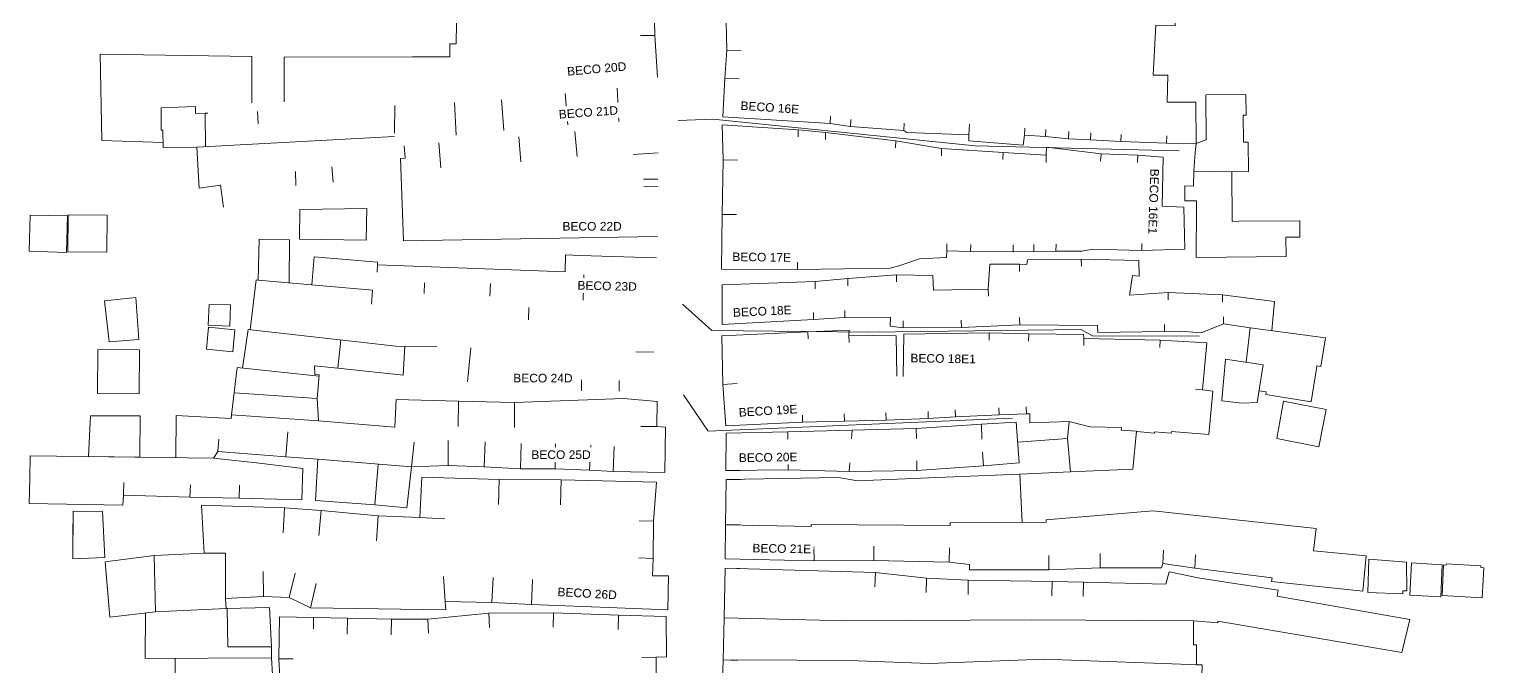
# Model space of a CAD drawing. Extents: x 359101 to 359770, y 7352318 to 7353133.
# Drawn here: x 359184.8 to 359388, y 7352443.1 to 7352532.1 of the extents above; entities that cross this region are included whole.
import ezdxf
from ezdxf.enums import TextEntityAlignment as Align

# ---------------------------------------------------------------- set-up
doc = ezdxf.new("R2010")
doc.units = 0
doc.header["$LTSCALE"] = 2.5
doc.set_wipeout_variables(frame=1)
doc.layers.add('AVT-C3-PRF-TUBULAÇÃO 3D -TUBOS', color=4, linetype='Continuous', lineweight=20)
doc.layers.add('AVT-LT-CAD-ETIQUETA NOME DE RUA', color=4, linetype='Continuous', lineweight=0)
doc.layers.add('AVT-LT-URB-DIVISA TERRENO OU AL PREDIAL', color=7, linetype='Continuous', lineweight=13, true_color=0x5c5c5c)
doc.styles.add('CARIMBO', font='arial.ttf', dxfattribs={"height": 2})

msp = doc.modelspace()

# ---------------------------------------------------------------- linework, layer by layer
at = {"layer": 'AVT-LT-URB-DIVISA TERRENO OU AL PREDIAL', "flags": 128}
for points, elevation in [([(359272.59, 7352525.43), (359272.22, 7352531.22), (359272.15, 7352535.26), (359271.84, 7352541.49)], 1.79), ([(359281.74, 7352519.86), (359282.02, 7352525.27), (359282.27, 7352529.17), (359282.13, 7352535.12), (359282.19, 7352540.42)], 1.84), ([(359272.22, 7352531.22), (359270.23, 7352531.23)], 1.79), ([(359282.27, 7352529.17), (359284.27, 7352529.07)], 1.84), ([(359272.59, 7352525.43), (359272.59, 7352525.43)], 1.79), ([(359282.02, 7352525.27), (359284.02, 7352525.17)], 1.84), ([(359281.56, 7352498.58), (359281.62, 7352506.23), (359281.79, 7352513.88), (359281.66, 7352518.75)], 1.67), ([(359281.79, 7352513.88), (359283.79, 7352513.83)], 1.67), ([(359272.64, 7352511.15), (359270.64, 7352511.18)], 1.69), ([(359272.68, 7352510.16), (359270.68, 7352510.18)], 1.53), ([(359281.62, 7352506.23), (359283.62, 7352506.22)], 1.61), ([(359272.6, 7352503.15), (359237.14, 7352502.54)], 1.53), ([(359281.62, 7352490.88), (359281.65, 7352496.41)], 1.71), ([(359282.13, 7352476.73), (359281.75, 7352482.51), (359281.57, 7352489.28)], 1.56), ([(359281.75, 7352482.51), (359283.75, 7352482.64)], 1.56), ([(359282.14, 7352470.49), (359282.19, 7352475.72)], 1.74), ([(359282.14, 7352470.49), (359284.14, 7352470.47)], 1.74), ([(359274.03, 7352451.04), (359274.14, 7352455.78), (359271.89, 7352455.78), (359271.98, 7352458.22), (359272.05, 7352463.41), (359272.47, 7352468.88)], 1.58), ([(359282.07, 7352458.16), (359282.11, 7352462.9), (359282.18, 7352469.23)], 1.72), ([(359282.18, 7352469.23), (359284.18, 7352469.21)], 1.7), ([(359272.05, 7352463.41), (359270.05, 7352463.44)], 1.58), ([(359282.11, 7352462.9), (359284.11, 7352462.88)], 1.72), ([(359271.98, 7352458.22), (359269.98, 7352458.3)], 1.58), ([(359281.66, 7352439.52), (359281.77, 7352444.03), (359281.92, 7352449.92), (359282.05, 7352456.83)], 1.58), ([(359282.05, 7352456.83), (359284.05, 7352456.8)], 1.58), ([(359281.77, 7352444.03), (359283.77, 7352443.98)], 1.58)]:
    msp.add_lwpolyline(points, dxfattribs=dict(at, elevation=elevation))
at = {"layer": 'AVT-LT-URB-DIVISA TERRENO OU AL PREDIAL', "ltscale": 3, "flags": 128}
for points, elevation in [([(359360.39, 7352500.36), (359360.37, 7352503.06), (359362.32, 7352503.07), (359362.3, 7352505.35), (359353.8, 7352505.28), (359352.88, 7352505.27), (359352.83, 7352512.2), (359355.14, 7352512.22), (359355.11, 7352516.34), (359354.44, 7352516.33), (359354.41, 7352520.08), (359354.81, 7352520.09), (359354.78, 7352523), (359349.17, 7352522.95), (359349.22, 7352516.65), (359347.86, 7352516.13), (359347.81, 7352521.93), (359343.8, 7352521.9), (359343.88, 7352525.7), (359341.84, 7352525.7), (359342.19, 7352532.69), (359344.89, 7352532.56), (359345.17, 7352537.78)], 1.44), ([(359208.26, 7352515.63), (359203.54, 7352515.58), (359203.51, 7352518.02), (359203.3, 7352518.02), (359203.27, 7352521.11), (359208.06, 7352521.29), (359208.09, 7352520.32), (359209.44, 7352520.37)], 1.73), ([(359209.81, 7352520.39), (359209.44, 7352520.37), (359209.46, 7352515.7)], 1.56), ([(359347.88, 7352507.21), (359347.88, 7352508.13), (359346.24, 7352508.14), (359346.25, 7352510.22), (359347.48, 7352510.21), (359347.52, 7352512.28), (359347.68, 7352514.88), (359347.84, 7352516.13), (359343.72, 7352516.2), (359337.34, 7352516.41), (359333.07, 7352516.65), (359330, 7352516.82), (359326.81, 7352517.12), (359323.88, 7352517.3), (359323.68, 7352515.9), (359316.07, 7352516.5), (359316.07, 7352517.35), (359307.45, 7352517.69), (359307.03, 7352517.98), (359299.56, 7352518.51), (359296.71, 7352518.96), (359281.74, 7352519.86)], 1.44), ([(359296.71, 7352518.96), (359296.76, 7352519.96)], 1.44), ([(359299.56, 7352518.51), (359299.61, 7352519.51)], 1.44), ([(359211.99, 7352507.25), (359211.59, 7352510.32), (359208.58, 7352509.93), (359208.26, 7352515.63), (359235.87, 7352517.13)], 1.73), ([(359281.66, 7352518.75), (359292.27, 7352518.06), (359296.07, 7352517.69), (359305.88, 7352516.53), (359312.28, 7352515.44), (359320.88, 7352514.89), (359326.91, 7352514.51), (359326.96, 7352515.63), (359334.56, 7352514.7), (359339.69, 7352514.5), (359343.23, 7352514.24), (359343.08, 7352507.38)], 1.67), ([(359292.27, 7352518.06), (359292.24, 7352517.06)], 1.67), ([(359296.07, 7352517.69), (359296.05, 7352516.69)], 1.67), ([(359307.03, 7352517.98), (359307.08, 7352518.98)], 1.44), ([(359316.07, 7352517.35), (359316.17, 7352518.84)], 1.44), ([(359323.88, 7352517.3), (359323.93, 7352518.3)], 1.44), ([(359326.81, 7352517.12), (359326.86, 7352518.12)], 1.44), ([(359330, 7352516.82), (359330.05, 7352517.81)], 1.44), ([(359333.07, 7352516.65), (359333.12, 7352517.65)], 1.44), ([(359337.34, 7352516.41), (359337.37, 7352517.41)], 1.44), ([(359343.72, 7352516.2), (359343.73, 7352517.2)], 1.44), ([(359305.88, 7352516.53), (359305.85, 7352515.53)], 1.56), ([(359312.28, 7352515.44), (359312.26, 7352514.44)], 1.4), ([(359320.88, 7352514.89), (359320.85, 7352513.89)], 1.67), ([(359326.91, 7352514.51), (359326.88, 7352513.51)], 1.61), ([(359334.56, 7352514.7), (359334.5, 7352513.7)], 1.63), ([(359339.69, 7352514.5), (359339.66, 7352513.5)], 1.67), ([(359347.52, 7352512.28), (359352.83, 7352512.18)], 1.44), ([(359222.67, 7352506.94), (359222.6, 7352502.78), (359231.92, 7352502.63), (359231.99, 7352507.07), (359222.67, 7352506.94)], 1.84), ([(359346.14, 7352507.28), (359346.28, 7352501.39), (359340.24, 7352501.19), (359333.42, 7352501.37), (359331.94, 7352501.12), (359328.25, 7352501.1), (359325.15, 7352501.06), (359322.27, 7352501.01), (359316.32, 7352501.05), (359313, 7352501.16), (359312.95, 7352500.23), (359309.19, 7352500.05), (359306.31, 7352499.06), (359305.1, 7352498.75), (359292.14, 7352498.56), (359281.56, 7352498.58)], 1.88), ([(359343.08, 7352507.38), (359346.14, 7352507.28)], 1.67), ([(359360.39, 7352500.36), (359347.82, 7352500.25), (359347.88, 7352507.21)], 1.44), ([(359313, 7352501.16), (359313.04, 7352502.16)], 1.6), ([(359316.32, 7352501.05), (359316.35, 7352502.05)], 1.67), ([(359322.27, 7352501.01), (359322.3, 7352502.01)], 1.45), ([(359325.15, 7352501.06), (359325.18, 7352502.06)], 1.51), ([(359328.25, 7352501.1), (359328.28, 7352502.1)], 1.45), ([(359340.24, 7352501.19), (359340.27, 7352502.19)], 1.69), ([(359281.65, 7352496.41), (359294.64, 7352496.87), (359299.19, 7352497.28), (359305.99, 7352497.81), (359311.06, 7352497.72), (359311.14, 7352495.68), (359318.81, 7352495.83), (359319.04, 7352499.28), (359323.15, 7352499.28), (359324.2, 7352499.24), (359324.28, 7352499.9), (359331.79, 7352500), (359339.84, 7352499.83), (359339.89, 7352497.62), (359338.94, 7352497.7), (359338.52, 7352494.97), (359343.92, 7352495.34), (359351.51, 7352495.02)], 1.71), ([(359292.14, 7352498.56), (359292.14, 7352499.56)], 1.49), ([(359323.15, 7352499.28), (359323.17, 7352498.28)], 1.47), ([(359331.79, 7352500), (359331.81, 7352499.01)], 1.61), ([(359294.64, 7352496.87), (359294.65, 7352495.87)], 1.41), ([(359299.19, 7352497.28), (359299.2, 7352496.28)], 1.47), ([(359305.99, 7352497.81), (359306, 7352496.81)], 1.54), ([(359232.8, 7352495.68), (359232.65, 7352493.72)], 1.53), ([(359318.81, 7352495.83), (359318.82, 7352494.83)], 1.67), ([(359343.92, 7352495.34), (359343.93, 7352494.34)], 1.52), ([(359351.51, 7352495.02), (359351.53, 7352494.02)], 1.32), ([(359351.51, 7352495.02), (359358.77, 7352494.08), (359358.43, 7352490.02)], 1.32), ([(359200.16, 7352488.77), (359199.73, 7352494.64), (359195.39, 7352494.16), (359196.02, 7352488.47)], 2.19), ([(359298.77, 7352491.85), (359298.77, 7352492.85)], 1.39), ([(359306.94, 7352490.39), (359305.08, 7352490.62), (359305.17, 7352491.88), (359298.77, 7352491.85), (359294.39, 7352491.57), (359281.62, 7352490.88)], 1.5), ([(359294.39, 7352491.57), (359294.39, 7352492.57)], 1.42), ([(359306.94, 7352490.39), (359306.93, 7352491.39)], 1.36), ([(359354.82, 7352485.62), (359355.4, 7352490.43), (359351.67, 7352490.95), (359348.56, 7352489.72), (359345.65, 7352489.93), (359343.4, 7352489.89), (359334.09, 7352489.77), (359334.04, 7352490.75), (359323.2, 7352490.85), (359315.05, 7352490.46), (359306.94, 7352490.39)], 1.47), ([(359315.05, 7352490.46), (359315, 7352491.46)], 1.31), ([(359323.2, 7352490.85), (359323.18, 7352491.85)], 1.27), ([(359343.4, 7352489.89), (359343.41, 7352490.89)], 1.47), ([(359351.67, 7352490.95), (359351.67, 7352491.94)], 1.47), ([(359200.16, 7352488.77), (359196.02, 7352488.47)], 2.19), ([(359281.57, 7352489.28), (359293.62, 7352489.86), (359299.36, 7352490.08), (359299.34, 7352489.38), (359305.96, 7352489.31), (359306.03, 7352483.65)], 1.56), ([(359293.62, 7352489.86), (359293.67, 7352488.86)], 1.32), ([(359299.34, 7352489.38), (359299.38, 7352488.38)], 1.56), ([(359306.91, 7352483.63), (359307, 7352489.52), (359318.92, 7352489.7), (359324.45, 7352489.57), (359332.09, 7352489.46), (359332.16, 7352488.94), (359342.8, 7352488.67), (359349.34, 7352488.32), (359348.74, 7352481.73), (359350.18, 7352481.56)], 1.5), ([(359318.92, 7352489.7), (359318.92, 7352488.7)], 1.26), ([(359324.45, 7352489.57), (359324.42, 7352488.57)], 1.22), ([(359332.16, 7352488.94), (359332.14, 7352487.94)], 1.36), ([(359342.8, 7352488.67), (359342.76, 7352487.67)], 1.5), ([(359237.07, 7352483.79), (359237.31, 7352487.85)], 1.59), ([(359351.48, 7352480.84), (359351.42, 7352480.23), (359354.28, 7352479.87), (359356.37, 7352480), (359357.21, 7352485.26)], 1.47), ([(359351.48, 7352480.84), (359351.95, 7352486.05), (359357.21, 7352485.26)], 1.47), ([(359339.53, 7352475.93), (359342, 7352475.72), (359342.01, 7352475.89), (359344.37, 7352475.7), (359344.39, 7352475.93), (359349.59, 7352475.5), (359350.18, 7352481.56)], 1.7), ([(359348.74, 7352481.73), (359347.75, 7352481.84)], 1.49), ([(359304.54, 7352477.52), (359304.52, 7352478.52)], 1.39), ([(359310.41, 7352477.75), (359310.39, 7352478.75)], 1.39), ([(359314.22, 7352477.98), (359314.19, 7352478.98)], 1.39), ([(359320.32, 7352478.24), (359320.3, 7352479.24)], 1.37), ([(359324.15, 7352478.39), (359324.12, 7352479.39)], 1.39), ([(359324.15, 7352478.39), (359320.32, 7352478.24), (359314.22, 7352477.98), (359310.41, 7352477.75), (359304.54, 7352477.52), (359298.73, 7352477.39), (359292.87, 7352477.23), (359282.13, 7352476.73)], 1.39), ([(359282.19, 7352475.72), (359290.82, 7352475.87), (359299.79, 7352476.11), (359308.74, 7352476.33), (359317.86, 7352476.95), (359322.69, 7352477.22)], 1.6), ([(359292.87, 7352477.23), (359292.85, 7352478.23)], 1.39), ([(359298.73, 7352477.39), (359298.7, 7352478.39)], 1.39), ([(359317.86, 7352476.95), (359317.92, 7352474.87)], 1.27), ([(359323.13, 7352471.54), (359322.69, 7352477.22)], 1.4), ([(359324.15, 7352478.39), (359324.59, 7352478.4), (359324.62, 7352477.16), (359330.1, 7352477.31), (359329.85, 7352474.98)], 1.39), ([(359330.29, 7352470.3), (359339.01, 7352470.69), (359339.53, 7352475.96), (359337.38, 7352476.1), (359337.4, 7352476.47), (359332.97, 7352476.58), (359330.1, 7352477.31)], 1.7), ([(359290.83, 7352474.87), (359290.82, 7352475.87)], 1.52), ([(359299.7, 7352474.9), (359299.79, 7352476.11)], 1.57), ([(359308.76, 7352474.97), (359308.74, 7352476.33)], 1.49), ([(359323.23, 7352469.99), (359330.29, 7352470.3), (359329.85, 7352474.98), (359322.9, 7352474.46)], 1.7), ([(359318.13, 7352471.12), (359318.02, 7352473.05)], 1.65), ([(359323.13, 7352471.54), (359318.13, 7352471.12), (359308.85, 7352470.49), (359299.37, 7352470.35), (359290.86, 7352470.56), (359282.14, 7352470.49)], 1.84), ([(359290.86, 7352470.56), (359290.86, 7352471.56)], 1.83), ([(359299.37, 7352470.35), (359299.46, 7352471.55)], 1.77), ([(359308.85, 7352470.49), (359308.82, 7352471.85)], 1.66), ([(359282.18, 7352469.23), (359297.84, 7352469.49), (359300.58, 7352469.04), (359310.52, 7352469.47), (359323.23, 7352469.99)], 1.7), ([(359323.23, 7352469.99), (359323.54, 7352463.24)], 1.7), ([(359282.11, 7352462.9), (359294.09, 7352462.68), (359294.09, 7352462.97), (359313.47, 7352462.82), (359313.47, 7352463.16), (359326.89, 7352463.27), (359326.87, 7352463.59), (359341.82, 7352464.88), (359364.58, 7352462.41), (359364.24, 7352459.28), (359371.58, 7352458.57), (359371.11, 7352453.66), (359358.38, 7352455.01), (359358.44, 7352455.5), (359347.64, 7352456.86)], 1.72), ([(359294.47, 7352457.87), (359294.46, 7352459.87)], 1.45), ([(359302.83, 7352457.91), (359302.83, 7352459.91)], 1.45), ([(359313.36, 7352457.67), (359313.37, 7352459.67)], 1.45), ([(359327.26, 7352456.62), (359327.25, 7352458.61)], 1.45), ([(359334.45, 7352456.92), (359334.45, 7352458.92)], 1.45), ([(359343.17, 7352457.5), (359343.27, 7352459.35)], 1.45), ([(359347.64, 7352456.86), (359347.74, 7352458.71)], 1.45), ([(359282.05, 7352456.83), (359303.04, 7352456.26), (359310.17, 7352455.44), (359316.01, 7352455.17), (359327.71, 7352454.98), (359332.09, 7352454.88), (359343.59, 7352454.62), (359344.07, 7352456.34), (359348.37, 7352455.45)], 1.58), ([(359347.64, 7352456.86), (359343.17, 7352457.5), (359342.99, 7352456.89), (359334.45, 7352456.92), (359327.26, 7352456.62), (359316.17, 7352456.62), (359316.17, 7352457.38), (359313.36, 7352457.67), (359302.83, 7352457.91), (359294.47, 7352457.87), (359282.07, 7352458.16)], 1.45), ([(359303.04, 7352456.26), (359302.96, 7352454.26)], 1.47), ([(359310.17, 7352455.44), (359310.13, 7352453.44)], 1.53), ([(359316.01, 7352455.17), (359316.01, 7352453.17)], 1.58), ([(359327.71, 7352454.98), (359327.68, 7352452.98)], 1.57), ([(359332.09, 7352454.88), (359332.06, 7352452.88)], 1.58), ([(359281.92, 7352449.92), (359299.03, 7352449.48), (359324.91, 7352449.62), (359347.46, 7352449.49)], 1.58), ([(359281.77, 7352444.03), (359292.07, 7352443.99), (359299.43, 7352443.96), (359310.54, 7352443.54), (359326.59, 7352444.16), (359348.28, 7352443.36)], 1.58)]:
    msp.add_lwpolyline(points, dxfattribs=dict(at, elevation=elevation))
for points in [[(359220.46, 7352521.97), (359220.48, 7352528.22), (359238.4, 7352528.23), (359243.61, 7352528.24), (359243.6, 7352530.07), (359244.48, 7352530.07), (359244.59, 7352535.86)], [(359215.96, 7352521.83), (359215.94, 7352528.28), (359194.75, 7352528.61), (359194.98, 7352516.57), (359203.53, 7352516.3)], [(359237.23, 7352515.84), (359237.37, 7352514.08), (359236.7, 7352514.03), (359237.14, 7352502.54)], [(359184.98, 7352506.15), (359184.84, 7352501.1), (359190.05, 7352500.95), (359190.2, 7352506.04), (359184.98, 7352506.15)], [(359190.31, 7352506.2), (359195.75, 7352506.14), (359195.7, 7352500.98), (359190.25, 7352501.03), (359190.31, 7352506.2)], [(359214.65, 7352484.79), (359215.43, 7352490.17), (359215.71, 7352490.14), (359216.54, 7352497.1), (359216.81, 7352497.07), (359216.99, 7352502.77)], [(359221.17, 7352496.69), (359221.19, 7352502.7), (359216.99, 7352502.77)], [(359261.79, 7352500.53), (359259.77, 7352500.6), (359259.69, 7352498.23), (359233.51, 7352499.19), (359233.52, 7352499.57), (359224.64, 7352500.31), (359224.32, 7352496.42)], [(359233.51, 7352499.19), (359233.47, 7352498.18)], [(359216.81, 7352497.07), (359232.8, 7352495.68)], [(359209.97, 7352493.66), (359209.86, 7352490.76), (359212.88, 7352490.65), (359212.99, 7352493.6), (359209.97, 7352493.66)], [(359209.62, 7352487.43), (359209.91, 7352490.49), (359213.58, 7352490.14), (359213.28, 7352487.06), (359209.62, 7352487.43)], [(359215.43, 7352490.17), (359236.07, 7352487.86), (359241.79, 7352487.78)], [(359356.63, 7352481.59), (359357.63, 7352481.45), (359357.58, 7352481.09), (359363.91, 7352480.07), (359364.66, 7352484.75), (359364.71, 7352485.08), (359365.27, 7352485), (359365.91, 7352488.99), (359355.4, 7352490.43)], [(359225.27, 7352477.41), (359213.12, 7352478.28), (359213.92, 7352484.87), (359225.32, 7352483.64)], [(359360.04, 7352480.18), (359366, 7352479.01), (359364.98, 7352473.8), (359359.1, 7352474.95), (359360.04, 7352480.18)], [(359193.14, 7352472.43), (359193.41, 7352478.11), (359200.37, 7352478.11), (359200.29, 7352472.34), (359193.14, 7352472.43)], [(359213.12, 7352478.28), (359213.08, 7352477.73), (359205.4, 7352478.19), (359205.33, 7352472.27)], [(359211.22, 7352473.15), (359211.36, 7352474.88)], [(359190.99, 7352464.8), (359190.93, 7352458.14), (359195.41, 7352458.35)], [(359196.1, 7352449.99), (359202.48, 7352450.76), (359202.29, 7352458.61)], [(359371.98, 7352458.12), (359371.82, 7352453.44), (359376.69, 7352453.28), (359376.71, 7352453.71), (359377.25, 7352453.69), (359377.22, 7352457.69), (359371.98, 7352458.12)], [(359377.93, 7352457.58), (359377.68, 7352453.07), (359382, 7352452.83), (359382.21, 7352457.32), (359377.93, 7352457.58)], [(359382.4, 7352457.31), (359382.21, 7352453.02), (359387.8, 7352452.72), (359388.03, 7352456.92), (359387.6, 7352456.95), (359387.61, 7352457.2), (359382.79, 7352457.45), (359382.78, 7352457.29), (359382.4, 7352457.31)], [(359363.18, 7352422.49), (359363.36, 7352426.84), (359359.99, 7352426.98), (359357.85, 7352427.06), (359357.89, 7352429.77), (359357.98, 7352436.63), (359353.05, 7352436.7), (359351.12, 7352436), (359351.13, 7352435.33), (359348.87, 7352435.31), (359348.47, 7352435.31), (359348.67, 7352443.35), (359347.89, 7352443.37), (359347.89, 7352446.13), (359347.46, 7352446.13), (359347.46, 7352449.49), (359350.87, 7352449.24), (359350.89, 7352449.46), (359376.58, 7352445.09), (359377.69, 7352449.68), (359359.16, 7352452.95), (359359.28, 7352453.76), (359348.37, 7352455.45)], [(359201.1, 7352450.6), (359201.03, 7352444.23), (359218.68, 7352444.31)], [(359202.48, 7352450.76), (359212.34, 7352451.22)], [(359218.65, 7352445.89), (359212.61, 7352445.88), (359212.51, 7352451.22)], [(359218.97, 7352439.7), (359205.27, 7352439.33), (359205.25, 7352444.25)]]:
    msp.add_lwpolyline(points, dxfattribs=at)
at = {"layer": 'AVT-LT-URB-DIVISA TERRENO OU AL PREDIAL', "flags": 128}
for points in [[(359267.22, 7352519.23), (359266.97, 7352523.87)], [(359235.85, 7352517.61), (359235.9, 7352521.45)], [(359244.48, 7352517.31), (359244.23, 7352521.89)], [(359251.16, 7352517.98), (359250.82, 7352522.25)], [(359260.1, 7352518.73), (359259.71, 7352523.14)], [(359216.75, 7352520.63), (359216.82, 7352518.88)], [(359261.06, 7352517.82), (359261.39, 7352514.33)], [(359242.07, 7352516.24), (359242.34, 7352512.75)], [(359253.26, 7352517.09), (359253.52, 7352513.6)], [(359272.71, 7352514.83), (359269.22, 7352514.62)], [(359222.11, 7352510.3), (359222.03, 7352512.24)], [(359227.29, 7352510.77), (359227.13, 7352512.9)], [(359272.46, 7352500.17), (359261.79, 7352500.53)], [(359262.24, 7352494.29), (359262.34, 7352497.79)], [(359240.02, 7352495.22), (359240.08, 7352496.67)], [(359249.2, 7352494.84), (359249.27, 7352496.59)], [(359254.64, 7352493.27), (359254.58, 7352491.52)], [(359227.96, 7352484.79), (359228.36, 7352488.73)], [(359246.08, 7352482.88), (359246.53, 7352487.61)], [(359272.1, 7352487), (359269.58, 7352487.05)], [(359273.71, 7352476.56), (359272.52, 7352476.64), (359272.57, 7352480.12), (359267.91, 7352480.52), (359252.61, 7352480), (359244.83, 7352480.15), (359236.09, 7352480.39), (359235.94, 7352476.54), (359225.27, 7352477.41), (359225.08, 7352480.53), (359225.34, 7352483.84), (359224.74, 7352483.88), (359224.71, 7352485.12), (359227.96, 7352484.79), (359237.07, 7352483.79)], [(359261.98, 7352481.63), (359261.98, 7352483.13)], [(359267.24, 7352481.56), (359267.27, 7352483.06)], [(359225.08, 7352480.53), (359213.49, 7352481.35)], [(359244.83, 7352480.15), (359244.77, 7352476.65)], [(359252.61, 7352480), (359252.63, 7352476.5)], [(359272.52, 7352476.64), (359270.27, 7352476.64)], [(359273.61, 7352470.21), (359273.71, 7352476.56)], [(359220.7, 7352472.38), (359220.96, 7352475.87)], [(359238.24, 7352470.98), (359238.64, 7352474.46)], [(359243.39, 7352471.19), (359243.39, 7352474.69)], [(359248.4, 7352470.98), (359248.54, 7352474.48)], [(359273.61, 7352470.21), (359266.43, 7352470.35), (359263.09, 7352470.55), (359258.29, 7352470.74), (359253.48, 7352470.74), (359248.4, 7352470.98), (359243.39, 7352471.19), (359238.24, 7352470.98), (359237.58, 7352465.28), (359233.11, 7352465.7), (359224.85, 7352466.3), (359225.17, 7352472.07), (359220.7, 7352472.38), (359211.22, 7352473.15), (359210.61, 7352472.2), (359216.59, 7352471.57), (359223.08, 7352470.76), (359222.94, 7352466.41), (359214.16, 7352466.64), (359207.31, 7352466.75), (359198, 7352467.06), (359197.95, 7352465.66), (359184.86, 7352465.87), (359184.92, 7352469.37)], [(359184.92, 7352469.37), (359184.97, 7352472.53), (359210.61, 7352472.2)], [(359253.48, 7352470.74), (359253.56, 7352474.24)], [(359258.29, 7352470.74), (359258.36, 7352474.23)], [(359263.09, 7352470.55), (359263.29, 7352474.04)], [(359266.43, 7352470.35), (359266.56, 7352473.85)], [(359225.17, 7352472.07), (359238.24, 7352470.98)], [(359233.11, 7352465.7), (359233.59, 7352471.37)], [(359195.44, 7352457.75), (359202.29, 7352458.61), (359209.28, 7352458.95), (359208.91, 7352465.65), (359220.51, 7352465.28), (359225.62, 7352464.89), (359233.59, 7352464.18), (359239.4, 7352463.91), (359239.71, 7352469.58), (359250.49, 7352469.25), (359259.15, 7352469.18), (359272.47, 7352468.88)], [(359198, 7352467.06), (359198.06, 7352468.81)], [(359207.31, 7352466.75), (359207.37, 7352468.5)], [(359214.16, 7352466.64), (359214.24, 7352468.46)], [(359250.49, 7352469.25), (359250.42, 7352465.75)], [(359259.15, 7352469.18), (359259.06, 7352465.68)], [(359190.96, 7352461.3), (359190.99, 7352464.8), (359195.11, 7352464.77), (359195.41, 7352458.35)], [(359220.51, 7352465.28), (359220.32, 7352461.78)], [(359225.62, 7352464.89), (359225.31, 7352461.4)], [(359233.59, 7352464.18), (359233.36, 7352460.69)], [(359239.4, 7352463.91), (359242.9, 7352463.75)], [(359209.28, 7352458.95), (359212.29, 7352458.94)], [(359212.27, 7352452.62), (359212.29, 7352458.94)], [(359195.44, 7352457.75), (359196.1, 7352449.99)], [(359217.57, 7352452.88), (359217.55, 7352456.38)], [(359221.14, 7352452.75), (359221.98, 7352456.15)], [(359224.15, 7352451.31), (359224.95, 7352454.71)], [(359242.95, 7352452.22), (359242.72, 7352455.71)], [(359249.49, 7352452.05), (359249.67, 7352455.55)], [(359255.03, 7352451.77), (359255.16, 7352455.27)], [(359274.03, 7352451.04), (359255.03, 7352451.77), (359249.49, 7352452.05), (359242.95, 7352452.22), (359243.03, 7352451.03), (359224.15, 7352451.31), (359221.14, 7352452.75), (359217.57, 7352452.88), (359212.27, 7352452.62), (359212.34, 7352451.22), (359218.41, 7352451.35), (359218.69, 7352445.89), (359218.68, 7352444.31), (359218.97, 7352439.7)], [(359219.96, 7352439.77), (359219.74, 7352444.17), (359219.79, 7352450.04), (359224.57, 7352449.95), (359229.33, 7352449.85), (359235.44, 7352449.72), (359240.51, 7352449.74), (359249.05, 7352450.56), (359258.08, 7352450.6), (359267.17, 7352450.31), (359273.8, 7352450.12), (359273.88, 7352444.45), (359272.41, 7352444.42), (359272.48, 7352436.89)], [(359249.05, 7352450.56), (359249.15, 7352448.56)], [(359258.08, 7352450.6), (359258.05, 7352448.6)], [(359267.17, 7352450.31), (359267.11, 7352448.31)], [(359224.57, 7352449.95), (359224.54, 7352448.4)], [(359229.33, 7352449.85), (359229.28, 7352447.63)], [(359235.44, 7352449.72), (359235.42, 7352447.53)], [(359240.51, 7352449.74), (359240.6, 7352447.79)], [(359219.74, 7352444.17), (359221.74, 7352444.21)], [(359272.41, 7352444.42), (359270.41, 7352444.37)]]:
    msp.add_lwpolyline(points, dxfattribs=at)
at = {"layer": 'AVT-LT-URB-DIVISA TERRENO OU AL PREDIAL', "ltscale": 3, "elevation": 1.8, "flags": 128}
msp.add_lwpolyline([(359200.21, 7352481.19), (359200.26, 7352487.35), (359194.46, 7352487.4), (359194.41, 7352481.24)], close=True, dxfattribs=at)

# ---------------------------------------------------------------- wipeouts: each hides what was drawn before it
at = {"linetype": 'Continuous', "ltscale": 4}
msp.add_wipeout([(359259.78, 7352525.14), (359268.66, 7352525.93), (359268.48, 7352528), (359259.59, 7352527.21)], dxfattribs=at).dxf.layer = 'AVT-LT-CAD-ETIQUETA NOME DE RUA'

# ---------------------------------------------------------------- next in the draw order: texts
at = {"layer": 'AVT-LT-CAD-ETIQUETA NOME DE RUA', "linetype": 'Continuous', "ltscale": 4, "style": 'CARIMBO'}
msp.add_text('BECO 20D', height=1.2, rotation=5.0886, dxfattribs=at).set_placement((359264.11, 7352526.57), align=Align.MIDDLE_CENTER)

# ---------------------------------------------------------------- next in the draw order: wipeouts: each hides what was drawn before it
at = {"linetype": 'Continuous', "ltscale": 4}
for points in [[(359258.59, 7352519.15), (359267.49, 7352519.79), (359267.34, 7352521.86), (359258.45, 7352521.23)], [(359283.85, 7352520.43), (359292.65, 7352519.85), (359292.79, 7352521.92), (359283.98, 7352522.51)], [(359341.02, 7352512.95), (359340.7, 7352503.42), (359342.78, 7352503.35), (359343.1, 7352512.88)], [(359259.02, 7352503.55), (359267.94, 7352503.55), (359267.94, 7352505.64), (359259.02, 7352505.64)], [(359282.75, 7352499.3), (359291.58, 7352499.18), (359291.61, 7352501.26), (359282.78, 7352501.38)], [(359261.1, 7352495.32), (359270.02, 7352495.12), (359270.07, 7352497.2), (359261.15, 7352497.41)], [(359282.9, 7352491.48), (359291.71, 7352491.9), (359291.61, 7352493.98), (359282.8, 7352493.56)], [(359307.62, 7352485.16), (359317.16, 7352485), (359317.19, 7352487.09), (359307.65, 7352487.24)], [(359252.16, 7352482.35), (359261.08, 7352482.35), (359261.08, 7352484.43), (359252.16, 7352484.43)], [(359283.71, 7352477.54), (359292.53, 7352478.06), (359292.4, 7352480.14), (359283.59, 7352479.62)], [(359254.69, 7352471.66), (359263.61, 7352471.66), (359263.61, 7352473.74), (359254.69, 7352473.74)], [(359283.68, 7352471.22), (359292.51, 7352471.37), (359292.47, 7352473.45), (359283.65, 7352473.3)], [(359285.55, 7352458.62), (359294.38, 7352458.48), (359294.41, 7352460.56), (359285.59, 7352460.7)], [(359258.28, 7352452.54), (359267.19, 7352452.05), (359267.31, 7352454.13), (359258.4, 7352454.62)]]:
    msp.add_wipeout(points, dxfattribs=at).dxf.layer = 'AVT-LT-CAD-ETIQUETA NOME DE RUA'

# ---------------------------------------------------------------- next in the draw order: texts
at = {"layer": 'AVT-LT-CAD-ETIQUETA NOME DE RUA', "linetype": 'Continuous', "ltscale": 4, "style": 'CARIMBO'}
msp.add_text('BECO 17E', height=1.2, rotation=359.1822, dxfattribs=at).set_placement((359287.16, 7352500.28), align=Align.MIDDLE_CENTER)

# ---------------------------------------------------------------- next in the draw order: wipeouts: each hides what was drawn before it
at = {"linetype": 'Continuous', "ltscale": 4}
for points in [[(359258.59, 7352519.15), (359267.49, 7352519.79), (359267.34, 7352521.86), (359258.45, 7352521.23)], [(359283.85, 7352520.43), (359292.65, 7352519.85), (359292.79, 7352521.92), (359283.98, 7352522.51)], [(359341.02, 7352512.95), (359340.7, 7352503.42), (359342.78, 7352503.35), (359343.1, 7352512.88)], [(359259.02, 7352503.55), (359267.94, 7352503.55), (359267.94, 7352505.64), (359259.02, 7352505.64)], [(359261.1, 7352495.32), (359270.02, 7352495.12), (359270.07, 7352497.2), (359261.15, 7352497.41)], [(359282.9, 7352491.48), (359291.71, 7352491.9), (359291.61, 7352493.98), (359282.8, 7352493.56)], [(359307.62, 7352485.16), (359317.16, 7352485), (359317.19, 7352487.09), (359307.65, 7352487.24)], [(359252.16, 7352482.35), (359261.08, 7352482.35), (359261.08, 7352484.43), (359252.16, 7352484.43)], [(359283.71, 7352477.54), (359292.53, 7352478.06), (359292.4, 7352480.14), (359283.59, 7352479.62)], [(359254.69, 7352471.66), (359263.61, 7352471.66), (359263.61, 7352473.74), (359254.69, 7352473.74)], [(359283.68, 7352471.22), (359292.51, 7352471.37), (359292.47, 7352473.45), (359283.65, 7352473.3)], [(359285.55, 7352458.62), (359294.38, 7352458.48), (359294.41, 7352460.56), (359285.59, 7352460.7)], [(359258.28, 7352452.54), (359267.19, 7352452.05), (359267.31, 7352454.13), (359258.4, 7352454.62)]]:
    msp.add_wipeout(points, dxfattribs=at).dxf.layer = 'AVT-LT-CAD-ETIQUETA NOME DE RUA'

# ---------------------------------------------------------------- next in the draw order: linework, layer by layer
at = {"layer": 'AVT-C3-PRF-TUBULAÇÃO 3D -TUBOS', "color": 6}
for points in [[(359345.46, 7352515.12), (359316.99, 7352515.83), (359280.34, 7352519.55), (359275.51, 7352519.38)], [(359348.29, 7352489.24), (359333.35, 7352489.29), (359331.73, 7352490.19), (359302.1, 7352489.8), (359280.2, 7352490.03), (359276.08, 7352493.7)], [(359322.16, 7352477.81), (359279.67, 7352475.99), (359276.22, 7352481.06)]]:
    msp.add_lwpolyline(points, dxfattribs=at)

# ---------------------------------------------------------------- next in the draw order: texts
at = {"layer": 'AVT-LT-CAD-ETIQUETA NOME DE RUA', "linetype": 'Continuous', "ltscale": 4, "style": 'CARIMBO'}
for s, rotation, p in [('BECO 21D', 4.079, (359262.95, 7352520.51)), ('BECO 16E', 356.2278, (359288.3, 7352521.18)), ('BECO 16E1', 268.0556, (359341.9, 7352508.06)), ('BECO 22D', 359.9955, (359263.47, 7352504.59)), ('BECO 23D', 358.6742, (359265.57, 7352496.26)), ('BECO 18E', 2.7301, (359287.24, 7352492.73)), ('BECO 18E1', 359.0886, (359312.5, 7352486.12)), ('BECO 24D', 359.9955, (359256.6, 7352483.39)), ('BECO 19E', 3.3593, (359288.04, 7352478.84)), ('BECO 25D', 359.9955, (359259.13, 7352472.7)), ('BECO 20E', 0.9353, (359288.06, 7352472.33)), ('BECO 21E', 359.0886, (359289.97, 7352459.59)), ('BECO 26D', 356.8437, (359262.78, 7352453.33))]:
    msp.add_text(s, height=1.2, rotation=rotation, dxfattribs=at).set_placement(p, align=Align.MIDDLE_CENTER)

doc.saveas('drawing.dxf')
